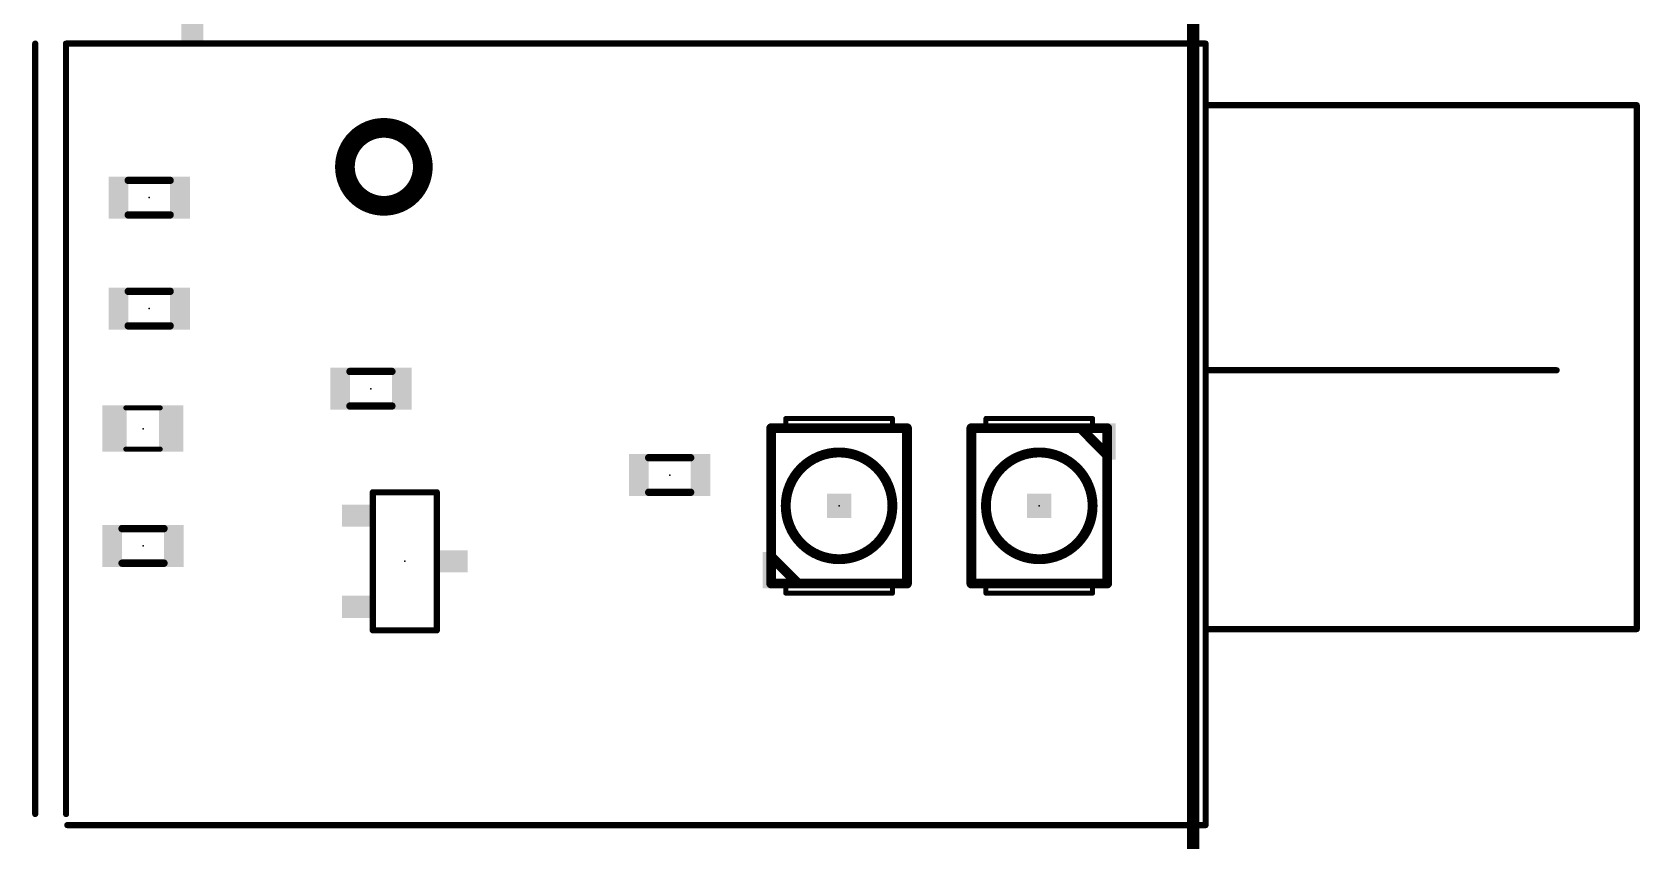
# Model space of a CAD drawing. Extents: x -0.2 to 4.76, y 0.34 to 5.06.
# Drawn here: x 3.458 to 4.763, y 1.303 to 1.959 of the extents above; entities that cross this region are included whole.
import ezdxf

# ---------------------------------------------------------------- set-up
doc = ezdxf.new("R2010")
doc.units = 0
for name, color, linetype in [('21', 253, 'CONTINUOUS'), ('22', 253, 'CONTINUOUS'), ('23', 7, 'CONTINUOUS'), ('24', 7, 'CONTINUOUS'), ('46', 140, 'CONTINUOUS'), ('51', 253, 'CONTINUOUS')]:
    doc.layers.add(name, color=color, linetype=linetype)

# ---------------------------------------------------------------- blocks, each defined once
blk = doc.blocks.new('RECT')
blk.add_solid([(-0.5, -0.5), (0.5, -0.5), (-0.5, 0.5), (0.5, 0.5)])

msp = doc.modelspace()

# ---------------------------------------------------------------- linework, layer by layer
at = {"layer": '21', "const_width": 0.016}
msp.add_lwpolyline([(3.743, 1.818377, 1), (3.743, 1.881623, 1), (3.743, 1.818377)], format="xyb", dxfattribs=at)
at = {"layer": '22', "const_width": 0.005}
for points in [[(3.46, 1.95), (3.46, 1.325)], [(4.41, 1.95), (3.485, 1.95)], [(3.485, 1.95), (3.485, 1.325)], [(4.41, 1.9), (4.41, 1.95)], [(4.41, 1.685), (4.41, 1.9)], [(4.76, 1.9), (4.41, 1.9)], [(4.76, 1.9), (4.76, 1.475)], [(4.41, 1.475), (4.41, 1.685)], [(4.41, 1.685), (4.695, 1.685)], [(4.41, 1.316), (4.41, 1.475)], [(4.76, 1.475), (4.41, 1.475)], [(3.486, 1.316), (4.41, 1.316)]]:
    msp.add_lwpolyline(points, dxfattribs=at)
at = {"layer": '22', "const_width": 0.0025}
for points in [[(3.46125, 1.95, 1), (3.45875, 1.95)], [(3.485, 1.95125, 1), (3.485, 1.94875)], [(3.48625, 1.95, 1), (3.48375, 1.95)], [(4.41125, 1.95, 1), (4.40875, 1.95)], [(4.41, 1.94875, 1), (4.41, 1.95125)], [(4.41125, 1.9, 1), (4.40875, 1.9)], [(4.41, 1.90125, 1), (4.41, 1.89875)], [(4.40875, 1.9, 1), (4.41125, 1.9)], [(4.76125, 1.9, 1), (4.75875, 1.9)], [(4.76, 1.89875, 1), (4.76, 1.90125)], [(4.41125, 1.685, 1), (4.40875, 1.685)], [(4.41, 1.68625, 1), (4.41, 1.68375)], [(4.40875, 1.685, 1), (4.41125, 1.685)], [(4.695, 1.68375, 1), (4.695, 1.68625)], [(4.41125, 1.475, 1), (4.40875, 1.475)], [(4.41, 1.47625, 1), (4.41, 1.47375)], [(4.40875, 1.475, 1), (4.41125, 1.475)], [(4.75875, 1.475, 1), (4.76125, 1.475)], [(4.76, 1.47375, 1), (4.76, 1.47625)], [(3.45875, 1.325, 1), (3.46125, 1.325)], [(3.48375, 1.325, 1), (3.48625, 1.325)], [(3.486, 1.31725, 1), (3.486, 1.31475)], [(4.41, 1.31475, 1), (4.41, 1.31725)], [(4.40875, 1.316, 1), (4.41125, 1.316)]]:
    msp.add_lwpolyline(points, format="xyb", dxfattribs=at)
at = {"layer": '23'}
for p in [(3.5525, 1.825), (3.5525, 1.735), (3.7325, 1.67), (3.5475, 1.6375), (3.975, 1.6), (4.1125, 1.575), (4.275, 1.575), (3.5475, 1.5425), (3.76, 1.53)]:
    msp.add_point(p, dxfattribs=at)
at = {"layer": '24'}
msp.add_point((4.41, 1.4), dxfattribs=at)
at = {"layer": '46', "const_width": 0.01}
msp.add_lwpolyline([(4.4, 5.05), (4.4, 0.35)], dxfattribs=at)
at = {"layer": '51'}
for points, const_width in [([(3.569508, 1.839016), (3.535492, 1.839016)], 0.006), ([(3.535492, 1.810984), (3.569508, 1.810984)], 0.006), ([(3.569508, 1.749016), (3.535492, 1.749016)], 0.006), ([(3.535492, 1.720984), (3.569508, 1.720984)], 0.006), ([(3.749508, 1.684016), (3.715492, 1.684016)], 0.006), ([(3.715492, 1.655984), (3.749508, 1.655984)], 0.006), ([(3.533484, 1.654508), (3.561516, 1.654508)], 0.004), ([(4.069193, 1.637992), (4.069193, 1.645866)], 0.004), ([(4.069193, 1.645866), (4.155807, 1.645866)], 0.004), ([(4.155807, 1.645866), (4.155807, 1.637992)], 0.004), ([(4.318307, 1.645866), (4.231693, 1.645866)], 0.004), ([(4.231693, 1.645866), (4.231693, 1.637992)], 0.004), ([(4.318307, 1.637992), (4.318307, 1.645866)], 0.004), ([(4.069193, 1.637992), (4.057382, 1.637992)], 0.008), ([(4.057382, 1.637992), (4.057382, 1.533661)], 0.008), ([(4.155807, 1.637992), (4.069193, 1.637992)], 0.008), ([(4.167618, 1.637992), (4.155807, 1.637992)], 0.008), ([(4.167618, 1.512008), (4.167618, 1.637992)], 0.008), ([(4.231693, 1.637992), (4.219882, 1.637992)], 0.008), ([(4.219882, 1.637992), (4.219882, 1.512008)], 0.008), ([(4.308465, 1.637992), (4.231693, 1.637992)], 0.008), ([(4.318307, 1.637992), (4.308465, 1.637992)], 0.008), ([(4.308465, 1.637992), (4.330118, 1.616339)], 0.008), ([(4.330118, 1.637992), (4.318307, 1.637992)], 0.008), ([(4.330118, 1.616339), (4.330118, 1.637992)], 0.008), ([(3.533484, 1.621004), (3.561516, 1.621004)], 0.004), ([(4.330118, 1.512008), (4.330118, 1.616339)], 0.008), ([(3.992008, 1.614016), (3.957992, 1.614016)], 0.006), ([(3.734, 1.474), (3.734, 1.586)], 0.005), ([(3.734, 1.586), (3.786, 1.586)], 0.005), ([(3.786, 1.586), (3.786, 1.474)], 0.005), ([(3.957992, 1.585984), (3.992008, 1.585984)], 0.006), ([(3.564508, 1.556516), (3.530492, 1.556516)], 0.006), ([(3.530492, 1.528484), (3.564508, 1.528484)], 0.006), ([(4.057382, 1.533661), (4.057382, 1.512008)], 0.008), ([(4.079035, 1.512008), (4.057382, 1.533661)], 0.008), ([(4.057382, 1.512008), (4.069193, 1.512008)], 0.008), ([(4.069193, 1.512008), (4.079035, 1.512008)], 0.008), ([(4.069193, 1.512008), (4.069193, 1.504134)], 0.004), ([(4.079035, 1.512008), (4.155807, 1.512008)], 0.008), ([(4.155807, 1.512008), (4.167618, 1.512008)], 0.008), ([(4.155807, 1.504134), (4.155807, 1.512008)], 0.004), ([(4.219882, 1.512008), (4.231693, 1.512008)], 0.008), ([(4.231693, 1.512008), (4.318307, 1.512008)], 0.008), ([(4.231693, 1.504134), (4.231693, 1.512008)], 0.004), ([(4.318307, 1.512008), (4.330118, 1.512008)], 0.008), ([(4.318307, 1.512008), (4.318307, 1.504134)], 0.004), ([(4.069193, 1.504134), (4.155807, 1.504134)], 0.004), ([(4.318307, 1.504134), (4.231693, 1.504134)], 0.004), ([(3.786, 1.474), (3.734, 1.474)], 0.005)]:
    msp.add_lwpolyline(points, dxfattribs=dict(at, const_width=const_width))
for points, const_width in [([(3.535492, 1.840516, 1), (3.535492, 1.837516)], 0.003), ([(3.569508, 1.837516, 1), (3.569508, 1.840516)], 0.003), ([(3.535492, 1.812484, 1), (3.535492, 1.809484)], 0.003), ([(3.569508, 1.809484, 1), (3.569508, 1.812484)], 0.003), ([(3.535492, 1.750516, 1), (3.535492, 1.747516)], 0.003), ([(3.569508, 1.747516, 1), (3.569508, 1.750516)], 0.003), ([(3.535492, 1.722484, 1), (3.535492, 1.719484)], 0.003), ([(3.569508, 1.719484, 1), (3.569508, 1.722484)], 0.003), ([(3.715492, 1.685516, 1), (3.715492, 1.682516)], 0.003), ([(3.749508, 1.682516, 1), (3.749508, 1.685516)], 0.003), ([(3.715492, 1.657484, 1), (3.715492, 1.654484)], 0.003), ([(3.749508, 1.654484, 1), (3.749508, 1.657484)], 0.003), ([(3.533484, 1.655508, 1), (3.533484, 1.653508)], 0.002), ([(3.561516, 1.653508, 1), (3.561516, 1.655508)], 0.002), ([(4.070193, 1.645866, 1), (4.068193, 1.645866)], 0.002), ([(4.069193, 1.646866, 1), (4.069193, 1.644866)], 0.002), ([(4.156807, 1.645866, 1), (4.154807, 1.645866)], 0.002), ([(4.155807, 1.644866, 1), (4.155807, 1.646866)], 0.002), ([(4.231693, 1.646866, 1), (4.231693, 1.644866)], 0.002), ([(4.232693, 1.645866, 1), (4.230693, 1.645866)], 0.002), ([(4.319307, 1.645866, 1), (4.317307, 1.645866)], 0.002), ([(4.318307, 1.644866, 1), (4.318307, 1.646866)], 0.002), ([(4.057382, 1.639992, 1), (4.057382, 1.635992)], 0.004), ([(4.059382, 1.637992, 1), (4.055382, 1.637992)], 0.004), ([(4.069193, 1.639992, 1), (4.069193, 1.635992)], 0.004), ([(4.069193, 1.635992, 1), (4.069193, 1.639992)], 0.004), ([(4.068193, 1.637992, 1), (4.070193, 1.637992)], 0.002), ([(4.155807, 1.639992, 1), (4.155807, 1.635992)], 0.004), ([(4.155807, 1.635992, 1), (4.155807, 1.639992)], 0.004), ([(4.154807, 1.637992, 1), (4.156807, 1.637992)], 0.002), ([(4.169618, 1.637992, 1), (4.165618, 1.637992)], 0.004), ([(4.167618, 1.635992, 1), (4.167618, 1.639992)], 0.004), ([(4.219882, 1.639992, 1), (4.219882, 1.635992)], 0.004), ([(4.221882, 1.637992, 1), (4.217882, 1.637992)], 0.004), ([(4.231693, 1.639992, 1), (4.231693, 1.635992)], 0.004), ([(4.231693, 1.635992, 1), (4.231693, 1.639992)], 0.004), ([(4.230693, 1.637992, 1), (4.232693, 1.637992)], 0.002), ([(4.309879, 1.639406, 1), (4.30705, 1.636578)], 0.004), ([(4.308465, 1.639992, 1), (4.308465, 1.635992)], 0.004), ([(4.308465, 1.635992, 1), (4.308465, 1.639992)], 0.004), ([(4.318307, 1.639992, 1), (4.318307, 1.635992)], 0.004), ([(4.318307, 1.635992, 1), (4.318307, 1.639992)], 0.004), ([(4.317307, 1.637992, 1), (4.319307, 1.637992)], 0.002), ([(4.332118, 1.637992, 1), (4.328118, 1.637992)], 0.004), ([(4.330118, 1.635992, 1), (4.330118, 1.639992)], 0.004), ([(3.533484, 1.622004, 1), (3.533484, 1.620004)], 0.002), ([(3.561516, 1.620004, 1), (3.561516, 1.622004)], 0.002), ([(4.1125, 1.531693, 1), (4.1125, 1.618307, 1), (4.1125, 1.531693)], 0.008), ([(4.275, 1.531693, 1), (4.275, 1.618307, 1), (4.275, 1.531693)], 0.008), ([(4.332118, 1.616339, 1), (4.328118, 1.616339)], 0.004), ([(4.328118, 1.616339, 1), (4.332118, 1.616339)], 0.004), ([(4.328704, 1.614924, 1), (4.331532, 1.617753)], 0.004), ([(3.957992, 1.615516, 1), (3.957992, 1.612516)], 0.003), ([(3.992008, 1.612516, 1), (3.992008, 1.615516)], 0.003), ([(3.73525, 1.586, 1), (3.73275, 1.586)], 0.0025), ([(3.734, 1.58725, 1), (3.734, 1.58475)], 0.0025), ([(3.78725, 1.586, 1), (3.78475, 1.586)], 0.0025), ([(3.786, 1.58475, 1), (3.786, 1.58725)], 0.0025), ([(3.957992, 1.587484, 1), (3.957992, 1.584484)], 0.003), ([(3.992008, 1.584484, 1), (3.992008, 1.587484)], 0.003), ([(3.530492, 1.558016, 1), (3.530492, 1.555016)], 0.003), ([(3.564508, 1.555016, 1), (3.564508, 1.558016)], 0.003), ([(3.530492, 1.529984, 1), (3.530492, 1.526984)], 0.003), ([(3.564508, 1.526984, 1), (3.564508, 1.529984)], 0.003), ([(4.058796, 1.535076, 1), (4.055968, 1.532247)], 0.004), ([(4.059382, 1.533661, 1), (4.055382, 1.533661)], 0.004), ([(4.055382, 1.533661, 1), (4.059382, 1.533661)], 0.004), ([(4.057382, 1.514008, 1), (4.057382, 1.510008)], 0.004), ([(4.055382, 1.512008, 1), (4.059382, 1.512008)], 0.004), ([(4.069193, 1.514008, 1), (4.069193, 1.510008)], 0.004), ([(4.069193, 1.510008, 1), (4.069193, 1.514008)], 0.004), ([(4.070193, 1.512008, 1), (4.068193, 1.512008)], 0.002), ([(4.079035, 1.514008, 1), (4.079035, 1.510008)], 0.004), ([(4.077621, 1.510594, 1), (4.08045, 1.513422)], 0.004), ([(4.079035, 1.510008, 1), (4.079035, 1.514008)], 0.004), ([(4.155807, 1.514008, 1), (4.155807, 1.510008)], 0.004), ([(4.155807, 1.510008, 1), (4.155807, 1.514008)], 0.004), ([(4.156807, 1.512008, 1), (4.154807, 1.512008)], 0.002), ([(4.165618, 1.512008, 1), (4.169618, 1.512008)], 0.004), ([(4.167618, 1.510008, 1), (4.167618, 1.514008)], 0.004), ([(4.219882, 1.514008, 1), (4.219882, 1.510008)], 0.004), ([(4.217882, 1.512008, 1), (4.221882, 1.512008)], 0.004), ([(4.231693, 1.514008, 1), (4.231693, 1.510008)], 0.004), ([(4.231693, 1.510008, 1), (4.231693, 1.514008)], 0.004), ([(4.232693, 1.512008, 1), (4.230693, 1.512008)], 0.002), ([(4.318307, 1.514008, 1), (4.318307, 1.510008)], 0.004), ([(4.318307, 1.510008, 1), (4.318307, 1.514008)], 0.004), ([(4.319307, 1.512008, 1), (4.317307, 1.512008)], 0.002), ([(4.328118, 1.512008, 1), (4.332118, 1.512008)], 0.004), ([(4.330118, 1.510008, 1), (4.330118, 1.514008)], 0.004), ([(4.069193, 1.505134, 1), (4.069193, 1.503134)], 0.002), ([(4.068193, 1.504134, 1), (4.070193, 1.504134)], 0.002), ([(4.154807, 1.504134, 1), (4.156807, 1.504134)], 0.002), ([(4.155807, 1.503134, 1), (4.155807, 1.505134)], 0.002), ([(4.231693, 1.505134, 1), (4.231693, 1.503134)], 0.002), ([(4.230693, 1.504134, 1), (4.232693, 1.504134)], 0.002), ([(4.317307, 1.504134, 1), (4.319307, 1.504134)], 0.002), ([(4.318307, 1.503134, 1), (4.318307, 1.505134)], 0.002), ([(3.734, 1.47525, 1), (3.734, 1.47275)], 0.0025), ([(3.73275, 1.474, 1), (3.73525, 1.474)], 0.0025), ([(3.78475, 1.474, 1), (3.78725, 1.474)], 0.0025), ([(3.786, 1.47275, 1), (3.786, 1.47525)], 0.0025)]:
    msp.add_lwpolyline(points, format="xyb", dxfattribs=dict(at, const_width=const_width))

# ---------------------------------------------------------------- block references
at = {"layer": '21', "rotation": 180}
for p, xscale, yscale in [((4.332579, 1.627165), 0.008858, 0.029528), ((4.275, 1.575), 0.019685, 0.019685)]:
    msp.add_blockref('RECT', p, dxfattribs=dict(at, xscale=xscale, yscale=yscale))
at = {"layer": '21'}
for p, xscale, yscale in [((4.1125, 1.575), 0.019685, 0.019685), ((4.054921, 1.522835), 0.008858, 0.029528)]:
    msp.add_blockref('RECT', p, dxfattribs=dict(at, xscale=xscale, yscale=yscale))
at = {"layer": '51'}
for p, xscale, yscale, rotation in [((3.5875, 1.9605), 0.018, 0.023, 180), ((3.5275, 1.825), 0.016, 0.034, 180), ((3.5775, 1.825), 0.016, 0.034, 180), ((3.5275, 1.735), 0.016, 0.034, 180), ((3.5775, 1.735), 0.016, 0.034, 180), ((3.7075, 1.67), 0.016, 0.034, 180), ((3.7575, 1.67), 0.016, 0.034, 180), ((3.7205, 1.567), 0.018, 0.023, 270), ((3.7995, 1.53), 0.018, 0.023, 270), ((3.7205, 1.493), 0.018, 0.023, 270)]:
    msp.add_blockref('RECT', p, dxfattribs=dict(at, xscale=xscale, yscale=yscale, rotation=rotation))
for p, xscale, yscale in [((3.524344, 1.637701), 0.019689, 0.037402), ((3.570344, 1.637701), 0.019689, 0.037402), ((3.95, 1.6), 0.016, 0.034), ((4, 1.6), 0.016, 0.034), ((3.5225, 1.5425), 0.016, 0.034), ((3.5725, 1.5425), 0.016, 0.034)]:
    msp.add_blockref('RECT', p, dxfattribs=dict(at, xscale=xscale, yscale=yscale))

doc.saveas('drawing.dxf')
